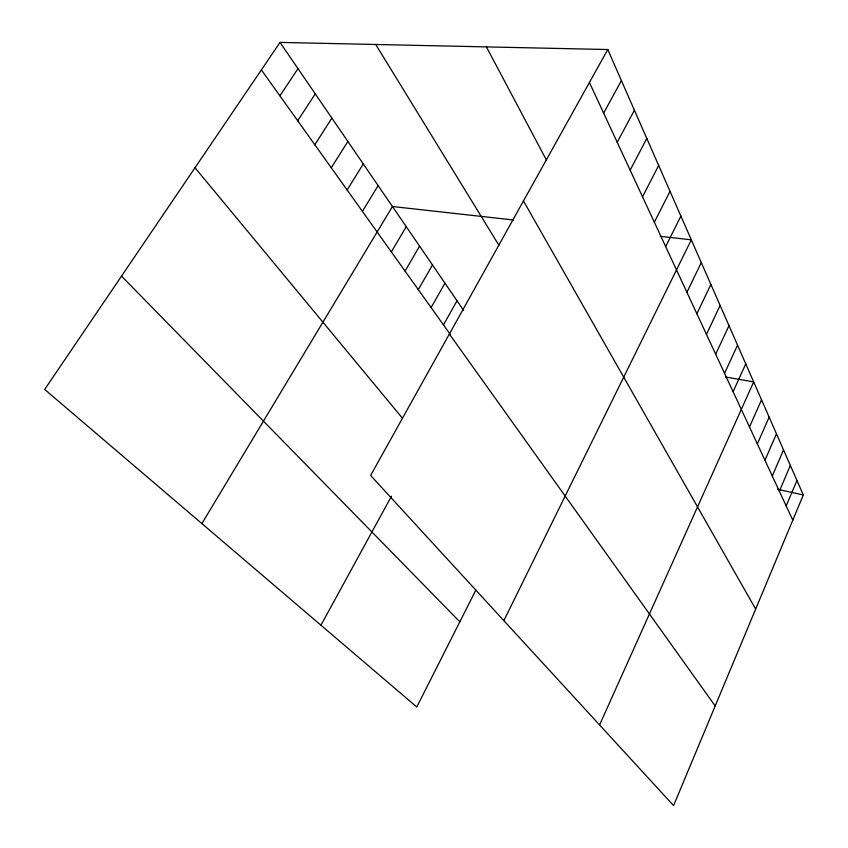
<?xml version="1.0" encoding="UTF-8"?>
<svg xmlns="http://www.w3.org/2000/svg" width="848" height="848" viewBox="0 0 848 848"><rect width="100%" height="100%" fill="white"/><g stroke="black" fill="none" stroke-linecap="round" stroke-linejoin="round"><path stroke-width="1.27" d="M607.772 49.534L803.321 494.978L673.577 805.6L370.618 475.442L607.772 49.534L280.01 42.4L44.679 389.433L416.781 706.999L475.866 590.06M786.181 505.97L796.94 480.456M779.354 491.257L790.347 465.425M772.274 476.035L783.52 449.875M764.949 460.273L776.461 433.784M757.359 443.928L769.136 417.11M749.484 426.989L761.546 399.821M599.578 724.955L753.681 381.897L725.644 377.021M733.096 391.702L745.752 363.845M724.552 373.332L737.527 345.115M715.68 354.241L728.994 325.664M706.469 334.409L720.122 305.46M696.876 313.771L710.9 284.451M686.901 292.284L701.307 262.583M503.86 620.641L691.311 239.814L660.327 236.359M665.659 246.567L680.891 216.081M654.338 222.208L670.026 191.33M642.508 196.768L658.673 165.477M630.149 170.162L646.812 138.457M617.206 142.305L634.399 110.187M603.649 113.123L621.404 80.581M320.947 625.209L391.458 496.239M443.483 324.911L457.019 300.764M431.102 307.57L444.956 283.168M418.297 289.634L432.491 264.968M405.047 271.084L419.601 246.153M391.331 251.877L406.256 226.67M201.877 523.598L392.444 206.509L513.379 219.982M362.403 211.364L378.123 185.606M347.129 189.973L363.273 163.94M331.282 167.777L347.871 141.457M314.82 144.722L331.886 118.116M297.701 120.755L315.265 93.863M279.904 95.835L297.987 68.646M777.658 489.307L803.321 494.978M121.529 276.119L459.828 621.807M195.008 167.756L402.291 418.022M449.366 334.027L715.193 705.971M261.375 69.886L450.224 334.345M280.01 42.4L463.58 310.347M375.738 44.488L498.889 245.22M523.47 200.934L755.663 609.087M486.402 46.894L546.409 160.018M589.424 82.5L792.795 520.184"/></g></svg>
